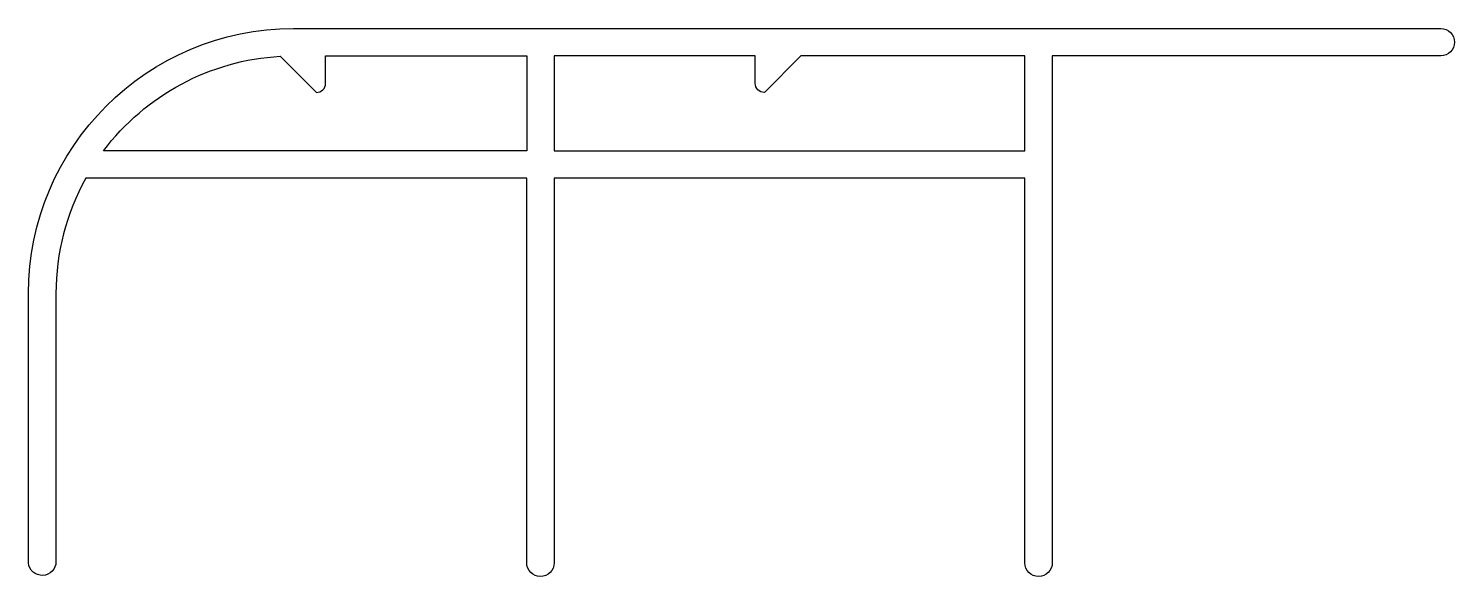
# Model space of a CAD drawing. Extents: x 1398.4 to 1476.4, y -29.6 to 0.4.
import ezdxf

# ---------------------------------------------------------------- set-up
doc = ezdxf.new("R2010")
doc.units = 0
doc.header["$LTSCALE"] = 15
doc.layers.get('0').update_dxf_attribs({"linetype": 'CONTINUOUS'})

msp = doc.modelspace()

# ---------------------------------------------------------------- linework, layer by layer
at = {"color": 0, "ltscale": 0.05}
for points in [[(1398.38, -28.837), (1398.38, -14.087, -0.414033), (1412.871, 0.413), (1475.63, 0.413, -1), (1475.63, -1.087), (1454.38, -1.087), (1454.38, -28.837, -1), (1452.88, -28.837), (1452.88, -7.787), (1427.13, -7.787), (1427.13, -28.837, -1), (1425.63, -28.837), (1425.63, -7.787), (1401.508, -7.787, 0.12716), (1399.88, -14.087), (1399.88, -28.78, -0.962816), (1398.38, -28.837, -1.078791)], [(1425.63, -1.087), (1425.63, -6.287), (1402.48, -6.287, -0.221297), (1412.15, -1.107), (1414.13, -3.087, 0.414214), (1414.63, -2.587), (1414.63, -1.087), (1425.63, -1.087)], [(1427.13, -1.087), (1427.13, -6.287), (1452.88, -6.287), (1452.88, -1.087), (1440.63, -1.087), (1438.63, -3.087, -0.414214), (1438.13, -2.587), (1438.13, -1.087), (1427.13, -1.087)]]:
    msp.add_lwpolyline(points, format="xyb", dxfattribs=at)

doc.saveas('drawing.dxf')
